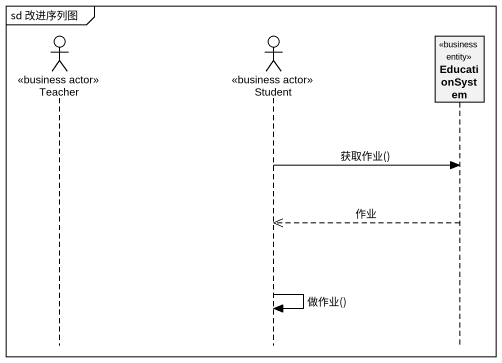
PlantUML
@startuml
mainframe sd 改进序列图
hide footbox
actor Teacher <<business actor>>
actor Student <<business actor>>
participant EducationSystem <<business entity>>

Student -> EducationSystem : 获取作业()
EducationSystem -->> Student : 作业
Student -> Student : 做作业()
@enduml
